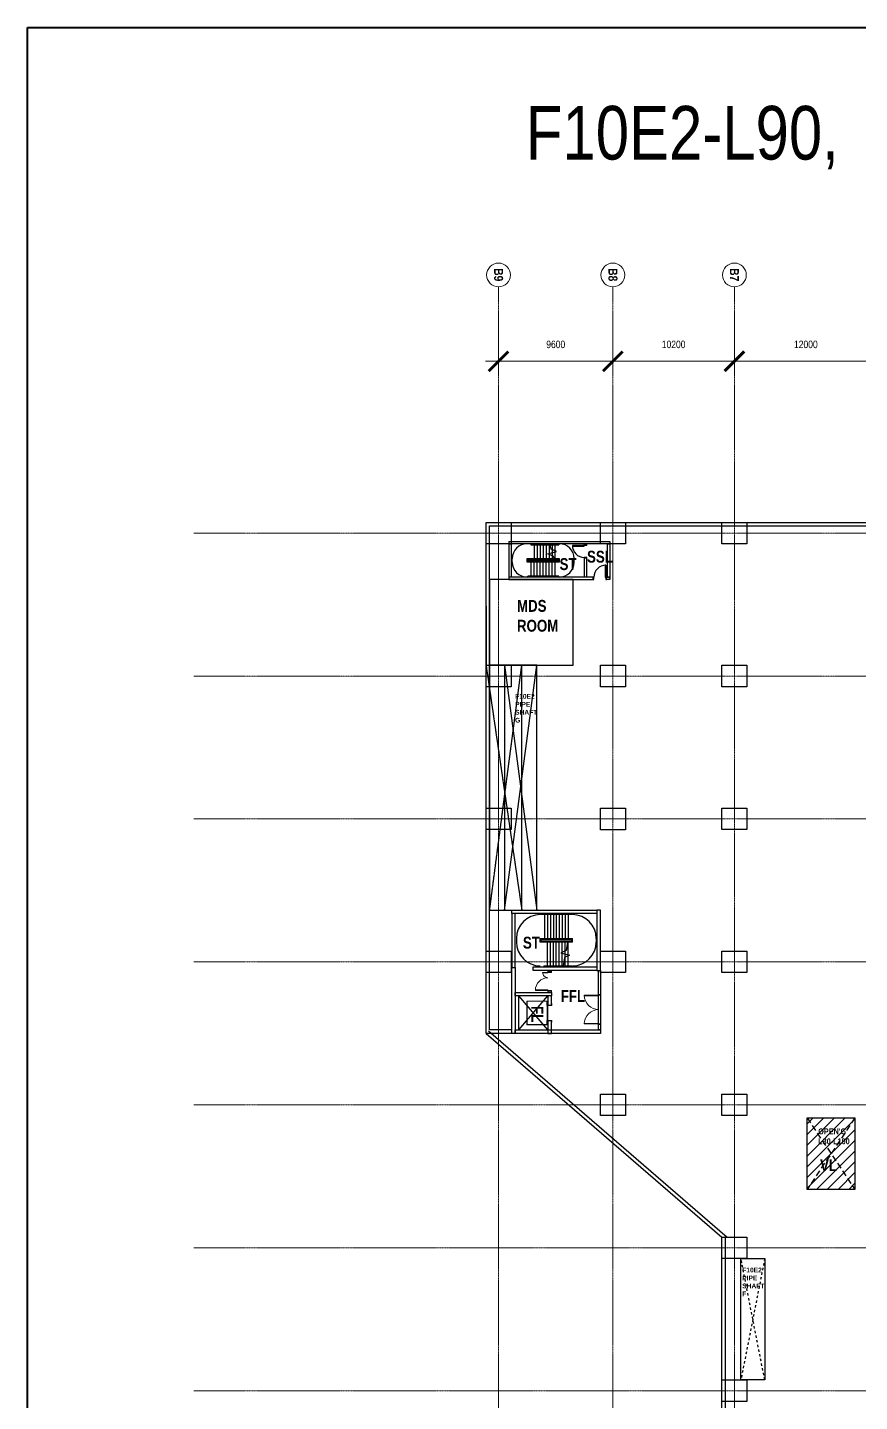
# Model space of a CAD drawing. Header units: millimetres. Extents: x -635893 to 717484, y -2208734 to -1504611.
# Drawn here: x 255084 to 324945, y -1619966 to -1504611 of the extents above; entities that cross this region are included whole.
import ezdxf

# ---------------------------------------------------------------- set-up
doc = ezdxf.new("R2010")
doc.units = ezdxf.units.MM
for name, pattern in [('DASHEDX2', [38.1, 25.4, -12.7]), ('HIDDEN', [0.375, 0.25, -0.125]), ('Hidden 2', [400, 200, -200]), ('IDA - Grid Line', [3500, 2000, -500, 500, -500])]:
    doc.linetypes.add(name, pattern=pattern)
doc.layers.add('000_CTCI_CSA', color=7, linetype='Continuous')
for name, color, linetype, lineweight in [('A-_ANOTGRID_E', 7, 'Continuous', 9), ('A-_DOOR----_E', 7, 'Continuous', 9), ('A-ANOT----_D', 7, 'Continuous', 9)]:
    doc.layers.add(name, color=color, linetype=linetype, lineweight=lineweight)
for name, color, linetype, lineweight, true_color in [('A-_DOOR----_E-1', 4, 'Continuous', 9, 0x00ffff), ('A-_RALG----_E1-1', 4, 'Continuous', 9, 0x00ffff), ('A-_RALG----_E3-1', 4, 'Continuous', 9, 0x00ffff), ('A-_RALGBAL-_E1-1', 4, 'Continuous', 9, 0x00ffff)]:
    doc.layers.add(name, color=color, linetype=linetype, lineweight=lineweight, true_color=true_color)
doc.styles.add('Arial Narrow', font='ARIALN.TTF', dxfattribs={"height": 625})
doc.styles.add('Arial Narrow_B', font='ARIALNB.TTF', dxfattribs={"height": 750})
doc.styles.add('Site Area', font='arial.ttf', dxfattribs={"width": 0.8})
doc.dimstyles.new('probe phase 2', dxfattribs={"dimscale": 1100, "dimtxt": 2000, "dimasz": 1.5, "dimexe": 1, "dimexo": 1, "dimgap": 1, "dimtad": 1, "dimdec": 0, "dimzin": 3, "dimdsep": 46, "dimtxsty": 'Arial Narrow', "dimblk": 'X-F10A-LAY-S0-00-ASITE-002$0$_ArchTick', "dimcen": 0, "dimdle": 1, "dimclrd": 256, "dimclre": 256, "dimclrt": 256, "dimadec": 0, "dimazin": 0, "dimtfac": 0.5, "dimtdec": 0, "dimtix": 1, "dimtmove": 2, "dimatfit": 3, "dimfxl": 1, "dimtolj": 1, "dimtzin": 15, "dimlwd": -1, "dimlwe": -1, "dimarcsym": 0})

# ---------------------------------------------------------------- blocks, each defined once
blk = doc.blocks.new('Railing - IDA - Bracket - Wall Mount-V115-2ND STOREY')
at = {"layer": 'A-_RALGBAL-_E1-1'}
for p, q in [((-15, 4), (-50, 4)), ((-50, -4), (-15, -4))]:
    blk.add_line(p, q, dxfattribs=at)
at = {"layer": 'A-_RALGBAL-_E1-1', "flags": 128}
for points in [[(-15, 4), (-14, 4), (-14, 4), (-13, 4), (-13, 4), (-12, 4), (-11, 4), (-11, 4), (-10, 4)], [(-10, -4), (-11, -4), (-11, -4), (-12, -4), (-12, -4), (-13, -4), (-14, -4), (-14, -4), (-15, -4), (-15, -4)]]:
    blk.add_lwpolyline(points, dxfattribs=at)
blk = doc.blocks.new('Railing - IDA - Bracket - Wall Mount-7553613-2ND STOREY')
at = {"layer": 'A-_RALGBAL-_E1-1'}
for p, q in [((-50, 25), (-60, 25)), ((-60, -25), (-60, 25)), ((-60, 25), (-60, -25)), ((-50, -25), (-50, 25)), ((-50, 25), (-50, -25)), ((-15, 4), (-50, 4)), ((-50, 4), (-50, -4)), ((-50, -4), (-50, 4)), ((-60, -25), (-50, -25)), ((-50, -4), (-15, -4))]:
    blk.add_line(p, q, dxfattribs=at)
at = {"layer": 'A-_RALGBAL-_E1-1', "flags": 128}
for points in [[(-15, 4), (-14, 4), (-14, 4), (-13, 4), (-13, 4), (-12, 4), (-11, 4), (-11, 4), (-10, 4)], [(-10, -4), (-11, -4), (-11, -4), (-12, -4), (-12, -4), (-13, -4), (-14, -4), (-14, -4), (-15, -4), (-15, -4)]]:
    blk.add_lwpolyline(points, dxfattribs=at)
blk = doc.blocks.new('X-F10A-LAY-S0-00-ASITE-002$0$_ArchTick')
at = {"color": 0, "linetype": 'ByBlock', "const_width": 0.15}
blk.add_lwpolyline([(-0.5, -0.5), (0.5, 0.5)], dxfattribs=at)
blk = doc.blocks.new('*D772')
at = {"layer": 'A-ANOT----_D', "color": 252, "transparency": 16777216}
for p, q in [((294638, -1533194), (294638, -1531539)), ((304238, -1533194), (304238, -1531539)), ((305338, -1532639), (293538, -1532639))]:
    blk.add_line(p, q, dxfattribs=at)
at = {"layer": 'Defpoints', "color": 0, "transparency": 16777216}
for p in [(294638, -1532639), (294638, -1534294, 0), (304238, -1534294, 0)]:
    blk.add_point(p, dxfattribs=at)
at = {"layer": 'A-ANOT----_D', "color": 252, "transparency": 16777216, "xscale": 1650, "yscale": 1650, "zscale": 1650, "rotation": 180}
blk.add_blockref('X-F10A-LAY-S0-00-ASITE-002$0$_ArchTick', (294638, -1532639), dxfattribs=at)
at = {"layer": 'A-ANOT----_D', "color": 252, "transparency": 16777216, "xscale": 1650, "yscale": 1650, "zscale": 1650}
blk.add_blockref('X-F10A-LAY-S0-00-ASITE-002$0$_ArchTick', (304238, -1532639), dxfattribs=at)
at = {"layer": 'A-ANOT----_D', "color": 252, "transparency": 16777216, "insert": (299438, -1531220), "char_height": 625, "width": 8231.19, "attachment_point": 5, "style": 'Arial Narrow'}
blk.add_mtext('\\A1;9600', dxfattribs=at)
blk = doc.blocks.new('*D773')
at = {"layer": 'A-ANOT----_D', "color": 252, "transparency": 16777216}
for p, q in [((304238, -1533194), (304238, -1531539)), ((314438, -1533194), (314438, -1531539)), ((315538, -1532639), (303138, -1532639))]:
    blk.add_line(p, q, dxfattribs=at)
at = {"layer": 'Defpoints', "color": 0, "transparency": 16777216}
for p in [(304238, -1532639), (304238, -1534294, 0), (314438, -1534294)]:
    blk.add_point(p, dxfattribs=at)
at = {"layer": 'A-ANOT----_D', "color": 252, "transparency": 16777216, "xscale": 1650, "yscale": 1650, "zscale": 1650, "rotation": 180}
blk.add_blockref('X-F10A-LAY-S0-00-ASITE-002$0$_ArchTick', (304238, -1532639), dxfattribs=at)
at = {"layer": 'A-ANOT----_D', "color": 252, "transparency": 16777216, "xscale": 1650, "yscale": 1650, "zscale": 1650}
blk.add_blockref('X-F10A-LAY-S0-00-ASITE-002$0$_ArchTick', (314438, -1532639), dxfattribs=at)
at = {"layer": 'A-ANOT----_D', "color": 252, "transparency": 16777216, "insert": (309338, -1531220), "char_height": 625, "width": 8231.19, "attachment_point": 5, "style": 'Arial Narrow'}
blk.add_mtext('\\A1;10200', dxfattribs=at)
blk = doc.blocks.new('Grid - 4 mm Dia-18759-PH2 LEVEL 3 PROBE')
at = {"layer": 'A-_ANOTGRID_E', "color": 252}
blk.add_circle((0, 0), 4, dxfattribs=at)
blk = doc.blocks.new('*D775')
at = {"layer": 'A-ANOT----_D', "color": 252, "transparency": 16777216}
for p, q in [((314438, -1533194), (314438, -1531539)), ((326438, -1533194), (326438, -1531539)), ((327538, -1532639), (313338, -1532639))]:
    blk.add_line(p, q, dxfattribs=at)
at = {"layer": 'Defpoints', "color": 0, "transparency": 16777216}
for p in [(314438, -1532639), (314438, -1534294, 0), (326438, -1534294)]:
    blk.add_point(p, dxfattribs=at)
at = {"layer": 'A-ANOT----_D', "color": 252, "transparency": 16777216, "xscale": 1650, "yscale": 1650, "zscale": 1650, "rotation": 180}
blk.add_blockref('X-F10A-LAY-S0-00-ASITE-002$0$_ArchTick', (314438, -1532639), dxfattribs=at)
at = {"layer": 'A-ANOT----_D', "color": 252, "transparency": 16777216, "xscale": 1650, "yscale": 1650, "zscale": 1650}
blk.add_blockref('X-F10A-LAY-S0-00-ASITE-002$0$_ArchTick', (326438, -1532639), dxfattribs=at)
at = {"layer": 'A-ANOT----_D', "color": 252, "transparency": 16777216, "insert": (320438, -1531220), "char_height": 625, "width": 8231.19, "attachment_point": 5, "style": 'Arial Narrow'}
blk.add_mtext('\\A1;12000', dxfattribs=at)
blk = doc.blocks.new('IDA - F - DoubleUnbalanced - Swing - 1650L X 2200H - DOOR TYPE - FIRE RATING-8452598-PROBE 10B - LEVEL 6 LAYOUT PLAN')
at = {"layer": 'A-_DOOR----_E', "color": 252}
for p, q in [((-520, 150), (-450, 150)), ((-520, -150), (-520, 150)), ((-450, 150), (-450, -150)), ((1060, 150), (1130, 150)), ((1060, -150), (1060, 150)), ((1130, 150), (1130, -150)), ((-450, -150), (-520, -150)), ((-450, -150), (-450, -600)), ((-418, -150), (-450, -150)), ((-450, -600), (-418, -600)), ((-418, -600), (-418, -150)), ((1028, -150), (1060, -150)), ((1028, -1210), (1028, -150)), ((1060, -150), (1060, -1210)), ((1130, -150), (1060, -150)), ((1060, -1210), (1028, -1210))]:
    blk.add_line(p, q, dxfattribs=at)
for centre, radius, start, end in [((-450, -150), 450, 270, 0), ((-450, -150), 450, 270, 360), ((1060, -150), 1060, 180, 270), ((1060, -150), 1060, 180, 270)]:
    blk.add_arc(centre, radius, start, end, dxfattribs=at)
blk = doc.blocks.new('IDA - F - Double - Swing - 2400L X 2400H - DOOR TYPE - FIRE RATING-8449809-PROBE 10B - LEVEL 6 LAYOUT PLAN')
at = {"layer": 'A-_DOOR----_E', "color": 252}
for p, q in [((-1200, 1262.5), (-1155, 1262.5)), ((-1200, 62.5), (-1200, 1262.5)), ((-1155, 1262.5), (-1155, 62.5)), ((1200, 1262.5), (1155, 1262.5)), ((1155, 1262.5), (1155, 62.5)), ((1200, 62.5), (1200, 1262.5)), ((-1200, 62.5), (-1260, 62.5)), ((-1260, 62.5), (-1260, -62.5)), ((-1155, 62.5), (-1200, 62.5)), ((-1200, -62.5), (-1200, 62.5)), ((1155, 62.5), (1200, 62.5)), ((1260, 62.5), (1200, 62.5)), ((1200, 62.5), (1200, -62.5)), ((1260, -62.5), (1260, 62.5)), ((-1260, -62.5), (-1200, -62.5)), ((1200, -62.5), (1260, -62.5))]:
    blk.add_line(p, q, dxfattribs=at)
for centre, start, end in [((-1200, 62.5), 360, 90), ((-1200, 62.5), 360, 90), ((1200, 62.5), 90, 180), ((1200, 62.5), 90, 180)]:
    blk.add_arc(centre, 1200, start, end, dxfattribs=at)
blk = doc.blocks.new('IDA - Elevator Door - 1300L X 2200H - 2hr-13934193-FAB - LEVEL 4 LAYOUT PLAN')
at = {"layer": 'A-_DOOR----_E', "color": 252}
for p, q in [((-1000, 1930), (-1000, 230)), ((1000, 1930), (-1000, 1930)), ((-975, 1905), (975, 1905)), ((-975, 255), (-975, 1905)), ((975, 1905), (975, 255)), ((1000, 230), (1000, 1930)), ((-1000, 230), (-630, 230)), ((-630, 255), (-975, 255)), ((730, 165), (-730, 165)), ((-730, 165), (-730, 155)), ((-630, 155), (-730, 155)), ((-730, 155), (-730, 150)), ((-650, 230), (0, 230)), ((0, 205), (-650, 205)), ((-650, 190), (-2, 190)), ((-2, 165), (-650, 165)), ((-630, 230), (-630, 255)), ((-630, -165), (-630, 155)), ((-630, 150), (630, 150)), ((650, 230), (0, 230)), ((0, 205), (650, 205)), ((2, 190), (650, 190)), ((650, 165), (2, 165)), ((630, 255), (975, 255)), ((630, 230), (630, 255)), ((975, 230), (630, 230)), ((630, 230), (1000, 230)), ((730, 155), (630, 155)), ((630, 155), (630, -165)), ((730, 155), (730, 165)), ((730, 150), (730, 155)), ((-780, -150), (-780, -165)), ((-780, -165), (-780, -150)), ((-775, -170), (-635, -170)), ((635, -170), (775, -170)), ((780, -165), (780, -150)), ((780, -150), (780, -165))]:
    blk.add_line(p, q, dxfattribs=at)
for centre, start, end in [((-775, -165), 180, 270), ((-775, -165), 180, 255), ((-635, -165), 270, 360), ((635, -165), 180, 270), ((775, -165), 270, 360), ((775, -165), 285, 0)]:
    blk.add_arc(centre, 5, start, end, dxfattribs=at)
blk = doc.blocks.new('PIPE SHAFT')
at = {"color": 252, "linetype": 'Hidden 2'}
for p, q in [((119800, -1656213, 0), (121600, -1666363, 0)), ((119800, -1666363, 0), (121600, -1656213, 0)), ((129400, -1680213, 0), (131200, -1686963, 0)), ((129400, -1686963, 0), (131200, -1680213, 0)), ((76700, -1726401, 0), (74699, -1716211, 0)), ((76700, -1716211, 0), (74699, -1726401, 0)), ((97099, -1747014, 0), (91099, -1745012, 0)), ((97099, -1745012, 0), (91099, -1747012, 0)), ((140299, -1747012, 0), (132799, -1745012, 0)), ((140299, -1745012, 0), (132799, -1747012, 0)), ((97100, -1750812, 0), (87200, -1748314, 0)), ((97100, -1748314, 0), (87200, -1750812, 0)), ((140300, -1750812, 0), (134900, -1748313, 0)), ((140300, -1748313, 0), (134900, -1750812, 0))]:
    blk.add_line(p, q, dxfattribs=at)
at = {"color": 252}
for p, q in [((54850, -1686964, 0), (57550, -1666413, 0)), ((54850, -1666413, 0), (57550, -1686963, 0)), ((132799, -1690414, 0), (135799, -1706610, 0)), ((132800, -1706610, 0), (135799, -1690414, 0))]:
    blk.add_line(p, q, dxfattribs=at)
at = {"color": 252, "elevation": 0}
for points in [[(121600, -1666363), (119800, -1666363), (119800, -1656213), (121600, -1656213)], [(57550, -1666413), (54850, -1666413), (54850, -1686964), (57550, -1686964)], [(131200, -1686963), (129400, -1686963), (129400, -1680213), (131200, -1680213)], [(135799, -1690414), (132799, -1690414), (132799, -1706610), (135799, -1706610)], [(74699, -1716211), (76700, -1716211), (76700, -1726401), (74699, -1726401)], [(91099, -1745012), (97099, -1745012), (97099, -1747012), (91099, -1747012)], [(132799, -1745012), (140299, -1745012), (140299, -1747012), (132799, -1747012)], [(87200, -1748313), (97100, -1748313), (97100, -1750812), (87200, -1750812)], [(134900, -1748313), (140300, -1748313), (140300, -1750812), (134900, -1750812)]]:
    blk.add_lwpolyline(points, close=True, dxfattribs=at)
at = {"color": 252, "char_height": 400, "attachment_point": 1, "style": 'Site Area'}
for s, width, gutter_width, insert in [('{\\fArial|b1|i0|c0|p34;F10E2\\PPIPE SHAFT A}', 1343.72, 9702, (120169, -1656536, 0)), ('{\\fArial|b1|i0|c0|p34;F10E2\\PPIPE\\PSHAFT \\PG}', 3359.3, 24255, (55738, -1668823, 0)), ('{\\fArial|b1|i0|c0|p34;F10E2\\PPIPE SHAFT\\PB}', 1343.72, 9702, (129769, -1680536, 0)), ('{\\fArial|b1|i0|c0|p34;F10E2\\PPIPE\\PSHAFT \\PC}', 3359.3, 24255, (133788, -1691512, 0)), ('{\\fArial|b1|i0|c0|p34;F10E2\\PPIPE\\PSHAFT \\PF}', 3359.3, 24255, (74811, -1716984, 0)), ('{\\fArial|b1|i0|c0|p34;F10E2\\PPIPE\\PSHAFT \\PE}', 3359.3, 24255, (91516, -1745139, 0)), ('{\\fArial|b1|i0|c0|p34;F10E2\\PPIPE\\PSHAFT \\PD}', 3359.3, 24255, (135587, -1745099, 0)), ('{\\fArial|b1|i0|c0|p34;PIPE Bridge B}', 3359.3, 24255, (90813, -1749383, 0)), ('{\\fArial|b1|i0|c0|p34;PIPE Bridge A}', 3359.3, 24255, (136226, -1749158, 0))]:
    blk.add_mtext_dynamic_manual_height_columns(s, width=width, gutter_width=gutter_width, heights=[0], dxfattribs=dict(at, insert=insert))

msp = doc.modelspace()

# ---------------------------------------------------------------- hatches: boundary and pattern name
h = msp.add_hatch()
h.set_pattern_fill('ANSI31', color=252, scale=200)
h.set_pattern_definition([(45, (240453.4, 112106.5), (-449.0128, 449.0128), [])])
h.paths.add_polyline_path([(320552.691, -1596157.392), (324552.691, -1596157.392), (324552.691, -1602157.392), (320552.691, -1602157.392)])

# ---------------------------------------------------------------- linework, layer by layer
at = {"color": 252}
for p, q in [((299688.233, -1547994.911, 0), (297338.233, -1547994.911, 0)), ((297338.233, -1547994.911, 0), (297338.233, -1548034.911, 0)), ((297338.233, -1548034.911, 0), (299688.233, -1548034.911, 0)), ((297638.233, -1547954.911, 0), (297638.233, -1547994.911, 0)), ((297638.233, -1548034.911, 0), (297638.233, -1549204.911, 0)), ((297745.567, -1548012.82, 0), (297745.567, -1548017.001, 0)), ((297888.233, -1547954.911, 0), (297888.233, -1547994.911, 0)), ((297888.233, -1548034.911, 0), (297888.233, -1549204.911, 0)), ((298138.233, -1547954.911, 0), (298138.233, -1547994.911, 0)), ((298138.233, -1548034.911, 0), (298138.233, -1549204.911, 0)), ((298388.233, -1547954.911, 0), (298388.233, -1547994.911, 0)), ((298388.233, -1548034.911, 0), (298388.233, -1549204.911, 0)), ((298638.233, -1547954.911, 0), (298638.233, -1547994.911, 0)), ((298638.233, -1548034.911, 0), (298638.233, -1549204.911, 0)), ((298888.233, -1547954.911, 0), (298888.233, -1547994.911, 0)), ((298888.233, -1548034.911, 0), (298888.233, -1549204.911, 0)), ((298947.989, -1547994.911, 0), (298937.271, -1547954.911, 0)), ((298958.707, -1548034.911, 0), (298947.989, -1547994.911, 0)), ((299060.588, -1548415.133, 0), (298958.707, -1548034.911, 0)), ((299138.233, -1547954.911, 0), (299138.233, -1547994.911, 0)), ((299138.233, -1548034.911, 0), (299138.233, -1549204.911, 0)), ((299388.233, -1547954.911, 0), (299388.233, -1547994.911, 0)), ((299388.233, -1549304.911, 0), (299388.233, -1548034.911, 0)), ((299688.233, -1547994.911, 0), (299688.233, -1548034.911, 0)), ((301838.234, -1548157.014, 0), (301838.234, -1547957.014, 0)), ((302038.234, -1548107.014, 0), (302038.234, -1547957.014, 0)), ((295788.233, -1549504.911, 0), (295788.233, -1549204.911, 0)), ((297038.233, -1549204.911, 0), (299738.233, -1549204.911, 0)), ((297038.233, -1549504.911, 0), (297038.233, -1549204.911, 0)), ((298776.011, -1548801.968, 0), (299500.455, -1548607.853, 0)), ((299215.879, -1548994.688, 0), (298776.011, -1548801.968, 0)), ((299500.455, -1548607.853, 0), (299060.588, -1548415.133, 0)), ((299339.195, -1549204.911, 0), (299215.879, -1548994.688, 0)), ((299339.195, -1549304.911, 0), (299339.195, -1549204.911, 0)), ((299738.233, -1549204.911, 0), (299738.233, -1549504.911, 0)), ((300838.234, -1548107.014, 0), (300838.234, -1548157.014, 0)), ((302038.234, -1548107.014, 0), (300838.234, -1548107.014, 0)), ((300838.234, -1548157.014, 0), (301838.234, -1548157.014, 0)), ((300988.233, -1549504.911, 0), (300988.233, -1549204.911, 0)), ((300988.234, -1548157.014, 0), (300988.234, -1548107.014, 0)), ((301013.234, -1548157.014, 0), (301013.234, -1548107.014, 0)), ((301013.234, -1548132.014, 0), (301113.234, -1548132.014, 0)), ((301113.234, -1548157.014, 0), (301113.234, -1548107.014, 0)), ((301138.234, -1548157.014, 0), (301138.234, -1548107.014, 0)), ((302038.234, -1549107.014, 0), (301838.234, -1549107.014, 0)), ((301838.234, -1549107.014, 0), (301838.234, -1550752.807, 0)), ((299738.233, -1549504.911, 0), (297038.233, -1549504.911, 0)), ((297063.233, -1549229.911, 0), (299713.233, -1549229.911, 0)), ((297063.233, -1549479.911, 0), (297063.233, -1549229.911, 0)), ((299713.233, -1549479.911, 0), (297063.233, -1549479.911, 0)), ((297068.233, -1549234.911, 0), (297068.233, -1549474.911, 0)), ((299708.233, -1549234.911, 0), (297068.233, -1549234.911, 0)), ((299708.233, -1549474.911, 0), (297068.233, -1549474.911, 0)), ((297108.233, -1549274.911, 0), (299668.233, -1549274.911, 0)), ((297108.233, -1549434.911, 0), (297108.233, -1549274.911, 0)), ((299668.233, -1549434.911, 0), (297108.233, -1549434.911, 0)), ((297113.233, -1549279.911, 0), (299663.233, -1549279.911, 0)), ((297113.233, -1549429.911, 0), (297113.233, -1549279.911, 0)), ((297113.233, -1549304.911, 0), (299663.233, -1549304.911, 0)), ((299663.233, -1549404.911, 0), (297113.233, -1549404.911, 0)), ((299663.233, -1549429.911, 0), (297113.233, -1549429.911, 0)), ((297388.233, -1550674.911, 0), (297388.233, -1549404.911, 0)), ((297638.233, -1550674.911, 0), (297638.233, -1549504.911, 0)), ((297745.567, -1549252.82, 0), (297745.567, -1549257.001, 0)), ((297888.233, -1550674.911, 0), (297888.233, -1549504.911, 0)), ((298138.233, -1550674.911, 0), (298138.233, -1549504.911, 0)), ((298388.233, -1550674.911, 0), (298388.233, -1549504.911, 0)), ((298638.233, -1550674.911, 0), (298638.233, -1549504.911, 0)), ((298888.233, -1550674.911, 0), (298888.233, -1549504.911, 0)), ((299138.233, -1550674.911, 0), (299138.233, -1549504.911, 0)), ((299388.233, -1550674.911, 0), (299388.233, -1549504.911, 0)), ((299663.233, -1549279.911, 0), (299663.233, -1549429.911, 0)), ((299668.233, -1549274.911, 0), (299668.233, -1549434.911, 0)), ((299708.233, -1549234.911, 0), (299708.233, -1549474.911, 0)), ((299713.233, -1549229.911, 0), (299713.233, -1549479.911, 0)), ((303588.233, -1549752.807, 0), (303588.233, -1550752.807, 0)), ((303638.233, -1549752.807, 0), (303588.233, -1549752.807, 0)), ((303588.233, -1549902.807, 0), (303638.233, -1549902.807, 0)), ((303588.233, -1549927.807, 0), (303638.233, -1549927.807, 0)), ((303588.233, -1550027.807, 0), (303638.233, -1550027.807, 0)), ((303588.233, -1550052.807, 0), (303638.233, -1550052.807, 0)), ((303613.233, -1549927.807, 0), (303613.233, -1550027.807, 0)), ((303638.233, -1549752.807, 0), (303638.233, -1550952.807, 0)), ((302638.233, -1550752.807, 0), (295488.233, -1550752.807, 0)), ((297089.088, -1550714.911, 0), (297089.088, -1550674.911, 0)), ((299689.088, -1550674.911, 0), (297089.088, -1550674.911, 0)), ((299689.088, -1550714.911, 0), (297089.088, -1550714.911, 0)), ((297388.233, -1550754.911, 0), (297388.233, -1550714.911, 0)), ((297638.233, -1550754.911, 0), (297638.233, -1550714.911, 0)), ((297888.233, -1550754.911, 0), (297888.233, -1550714.911, 0)), ((298138.233, -1550754.911, 0), (298138.233, -1550714.911, 0)), ((298388.233, -1550754.911, 0), (298388.233, -1550714.911, 0)), ((298638.233, -1550754.911, 0), (298638.233, -1550714.911, 0)), ((298888.233, -1550754.911, 0), (298888.233, -1550714.911, 0)), ((299138.233, -1550754.911, 0), (299138.233, -1550714.911, 0)), ((299388.233, -1550754.911, 0), (299388.233, -1550714.911, 0)), ((299689.088, -1550714.911, 0), (299689.088, -1550674.911, 0)), ((302638.233, -1550952.807, 0), (302638.233, -1550752.807, 0)), ((303588.233, -1550752.807, 0), (303688.233, -1550752.807, 0)), ((303638.233, -1550952.807, 0), (303688.233, -1550952.807, 0)), ((293588.233, -1553207.014, 0), (293588.233, -1558207.014, 0)), ((298488.439, -1579008.155, 0), (298488.439, -1579048.155, 0)), ((298488.439, -1579088.155, 0), (298488.439, -1581088.155, 0)), ((298738.439, -1579008.155, 0), (298738.439, -1579048.155, 0)), ((298738.439, -1579088.155, 0), (298738.439, -1581088.155, 0)), ((298988.439, -1579008.155, 0), (298988.439, -1579048.155, 0)), ((298988.439, -1579088.155, 0), (298988.439, -1581088.155, 0)), ((299238.439, -1579008.155, 0), (299238.439, -1579048.155, 0)), ((299238.439, -1579088.155, 0), (299238.439, -1581088.155, 0)), ((299488.439, -1579008.155, 0), (299488.439, -1579048.155, 0)), ((299488.439, -1579088.155, 0), (299488.439, -1581088.155, 0)), ((299738.439, -1579008.155, 0), (299738.439, -1579048.155, 0)), ((299738.439, -1579088.155, 0), (299738.439, -1581088.155, 0)), ((299988.439, -1579008.155, 0), (299988.439, -1579048.155, 0)), ((299988.439, -1579088.155, 0), (299988.439, -1581088.155, 0)), ((300238.439, -1579008.155, 0), (300238.439, -1579048.155, 0)), ((300238.439, -1579088.155, 0), (300238.439, -1581088.155, 0)), ((300488.439, -1579008.155, 0), (300488.439, -1579048.155, 0)), ((300488.439, -1579088.155, 0), (300488.439, -1581088.155, 0)), ((296138.439, -1581088.155, 0), (296138.439, -1581388.155, 0)), ((298138.439, -1581088.155, 0), (298138.439, -1581388.155, 0)), ((298138.439, -1581388.155, 0), (298138.439, -1581088.155, 0)), ((298738.439, -1583388.155, 0), (298738.439, -1581388.155, 0)), ((298988.439, -1583388.155, 0), (298988.439, -1581388.155, 0)), ((299238.439, -1583388.155, 0), (299238.439, -1581388.155, 0)), ((299488.439, -1583388.155, 0), (299488.439, -1581388.155, 0)), ((299738.439, -1583388.155, 0), (299738.439, -1581388.155, 0)), ((299988.439, -1583388.155, 0), (299988.439, -1581388.155, 0)), ((300238.439, -1583388.155, 0), (300238.439, -1581388.155, 0)), ((300439.401, -1581388.155, 0), (300316.085, -1582098.377, 0)), ((300488.439, -1583388.155, 0), (300488.439, -1581388.155, 0)), ((300838.439, -1581388.155, 0), (300838.439, -1581088.155, 0)), ((302838.439, -1581088.155, 0), (302838.439, -1581388.155, 0)), ((300316.085, -1582098.377, 0), (299876.217, -1582291.098, 0)), ((299876.217, -1582291.098, 0), (300600.661, -1582485.212, 0)), ((300600.661, -1582485.212, 0), (300160.793, -1582677.932, 0)), ((298738.439, -1583468.155, 0), (298738.439, -1583428.155, 0)), ((298788.441, -1583768.153, 0), (298788.438, -1583868.154, 0)), ((299088.441, -1583768.153, 0), (298788.441, -1583768.153, 0)), ((298988.439, -1583468.155, 0), (298988.439, -1583428.155, 0)), ((299088.438, -1583868.154, 0), (299088.441, -1583768.153, 0)), ((299238.439, -1583468.155, 0), (299238.439, -1583428.155, 0)), ((299488.439, -1583468.155, 0), (299488.439, -1583428.155, 0)), ((299738.439, -1583468.155, 0), (299738.439, -1583428.155, 0)), ((299988.439, -1583468.155, 0), (299988.439, -1583428.155, 0)), ((300048.195, -1583428.155, 0), (300037.477, -1583468.155, 0)), ((300160.793, -1582677.932, 0), (300058.913, -1583388.155, 0)), ((300238.439, -1583468.155, 0), (300238.439, -1583428.155, 0)), ((300488.439, -1583468.155, 0), (300488.439, -1583428.155, 0)), ((298788.438, -1583868.154, 0), (299088.438, -1583868.154, 0)), ((296338.423, -1588768.248, 0), (298788.237, -1585918.159, 0)), ((298788.236, -1588768.245, 0), (296338.423, -1585918.162, 0))]:
    msp.add_line(p, q, dxfattribs=at)
at = {"color": 252, "linetype": 'DASHEDX2', "ltscale": 20}
for p, q in [((324552.691, -1596157.392, 0), (320552.691, -1602157.392, 0)), ((320552.691, -1596157.392, 0), (324552.691, -1602157.392, 0))]:
    msp.add_line(p, q, dxfattribs=at)
at = {"color": 252, "lineweight": 40}
msp.add_lwpolyline([(255083.914, -1504611.474), (462610.976, -1504611.474), (462610.976, -1682950.17), (255083.914, -1682950.17)], close=True, dxfattribs=at)
at = {"color": 252, "elevation": 0}
for points in [[(293588.233, -1546157.014), (295688.233, -1546157.014), (295688.233, -1547957.014), (293588.233, -1547957.014)], [(303188.233, -1546157.465), (305288.233, -1546157.465), (305288.233, -1547957.465), (303188.233, -1547957.465)], [(313388.233, -1546157.014), (315488.233, -1546157.014), (315488.233, -1547957.014), (313388.233, -1547957.014)], [(293588.233, -1558157.014), (295688.233, -1558157.014), (295688.233, -1559957.014), (293588.233, -1559957.014)], [(303188.233, -1558157.465), (305288.233, -1558157.465), (305288.233, -1559957.465), (303188.233, -1559957.465)], [(313388.233, -1558157.014), (315488.233, -1558157.014), (315488.233, -1559957.014), (313388.233, -1559957.014)], [(293588.233, -1570157.014), (295688.233, -1570157.014), (295688.233, -1571957.014), (293588.233, -1571957.014)], [(303188.233, -1570157.465), (305288.233, -1570157.465), (305288.233, -1571957.465), (303188.233, -1571957.465)], [(313388.233, -1570157.014), (315488.233, -1570157.014), (315488.233, -1571957.014), (313388.233, -1571957.014)], [(295738.439, -1583518.159), (296038.439, -1583518.159), (296038.439, -1579008.155), (295738.439, -1579008.155)], [(302888.233, -1583768.15), (303188.233, -1583768.15), (303188.233, -1578708.155), (302888.233, -1578708.155)], [(293588.233, -1582157.014), (295688.233, -1582157.014), (295688.233, -1583957.014), (293588.233, -1583957.014)], [(303188.233, -1582157.465), (305288.233, -1582157.465), (305288.233, -1583957.465), (303188.233, -1583957.465)], [(313388.233, -1582157.014), (315488.233, -1582157.014), (315488.233, -1583957.014), (313388.233, -1583957.014)], [(302888.437, -1583768.151), (297538.439, -1583768.155), (297538.439, -1583468.155), (302888.437, -1583468.151)], [(296038.423, -1585918.157), (296038.424, -1585618.157), (299088.425, -1585618.154), (299088.425, -1585918.154)], [(296038.423, -1585918.157), (296038.423, -1588768.243), (296338.423, -1588768.243), (296338.423, -1585918.157)], [(298788.425, -1585918.154), (298788.424, -1586693.198), (299088.424, -1586693.198), (299088.425, -1585918.154)], [(298788.425, -1585618.154), (299088.425, -1585618.154), (299088.428, -1585518.154), (298788.428, -1585518.154)], [(298788.236, -1587993.203), (298788.236, -1589068.245), (299088.236, -1589068.245), (299088.236, -1587993.203)], [(296038.423, -1589068.253), (296038.423, -1588768.253), (298788.049, -1588768.249), (298788.049, -1589068.249)], [(296038.428, -1589068.253), (296038.428, -1588768.253), (303188.229, -1588768.249), (303188.229, -1589068.249)], [(303188.233, -1594157.465), (305288.233, -1594157.465), (305288.233, -1595957.465), (303188.233, -1595957.465)], [(313388.233, -1594157.014), (315488.233, -1594157.014), (315488.233, -1595957.014), (313388.233, -1595957.014)], [(320552.691, -1596157.392), (324552.691, -1596157.392), (324552.691, -1602157.392), (320552.691, -1602157.392)], [(313388.233, -1606157.014), (315488.233, -1606157.014), (315488.233, -1607957.014), (313388.233, -1607957.014)], [(313388.233, -1618157.014), (315488.233, -1618157.014), (315488.233, -1619957.014), (313388.233, -1619957.014)]]:
    msp.add_lwpolyline(points, close=True, dxfattribs=at)
for points in [[(295488.233, -1547757.014), (295488.233, -1550952.807), (302638.233, -1550952.807)], [(295488.233, -1547757.014), (303988.233, -1547757.014)], [(303988.233, -1547957.014), (295488.233, -1547957.014)], [(295488.233, -1547957.014), (295688.233, -1547957.014), (295688.233, -1550752.807)], [(302038.234, -1547957.014), (301838.234, -1547957.014)], [(301838.234, -1548057.014), (302038.234, -1548057.014)], [(303988.233, -1547757.014), (303988.233, -1550952.807), (303688.233, -1550952.807), (303688.233, -1550752.807), (303988.233, -1550752.807)], [(303988.233, -1550752.807), (303788.233, -1550752.807), (303788.233, -1547957.014), (303988.233, -1547957.014)], [(302038.234, -1549157.014), (301838.234, -1549157.014)], [(302038.234, -1550752.807), (302038.234, -1549107.014)], [(302588.233, -1550952.807), (302588.233, -1550752.807)], [(302888.233, -1579008.155), (295738.439, -1579008.155), (295738.439, -1578708.155), (302888.233, -1578708.155)], [(303188.233, -1583768.15), (303188.231, -1588768.249), (303038.23, -1588768.249), (303038.232, -1583768.15)]]:
    msp.add_lwpolyline(points, dxfattribs=at)
at = {"color": 252}
for centre, radius, start, end in [((297038.233, -1549204.911, 0), 1250, 90, 180), ((299738.233, -1549204.911, 0), 1250, 0, 90), ((301838.234, -1548107.014, 0), 1000, 180, 270), ((297038.233, -1549504.911, 0), 1250, 180, 270), ((299738.233, -1549504.911, 0), 1250, 270, 0), ((303638.233, -1550752.807, 0), 1000, 90, 180), ((298138.439, -1581088.155, 0), 2000, 90, 180), ((300838.439, -1581088.155, 0), 2000, 0, 90), ((298138.439, -1581388.155, 0), 2000, 180, 270), ((300838.439, -1581388.155, 0), 2000, 270, 0)]:
    msp.add_arc(centre, radius, start, end, dxfattribs=at)
for points in [[(297388.233, -1548014.911, 0), (297388.234, -1548013.166, 0), (297388.308, -1548011.422, 0), (297388.45, -1548009.736, 0)], [(299388.233, -1548014.911, 0), (299388.234, -1548013.166, 0), (299388.308, -1548011.422, 0), (299388.45, -1548009.736, 0)], [(297088.233, -1549254.911, 0), (297087.797, -1549254.477, 0), (297086.924, -1549253.61, 0), (297085.621, -1549252.298, 0), (297084.329, -1549250.998, 0), (297083.478, -1549250.153, 0), (297083.057, -1549249.734, 0)], [(297088.233, -1549454.911, 0), (297087.8, -1549455.347, 0), (297086.933, -1549456.22, 0), (297085.621, -1549457.523, 0), (297084.321, -1549458.815, 0), (297083.476, -1549459.665, 0), (297083.057, -1549460.087, 0)], [(297388.233, -1549254.911, 0), (297388.234, -1549253.166, 0), (297388.308, -1549251.422, 0), (297388.45, -1549249.736, 0)], [(299638.018, -1549449.734, 0), (299638.161, -1549451.42, 0), (299638.234, -1549453.166, 0), (299638.233, -1549454.911, 0)], [(299688.233, -1549254.911, 0), (299687.8, -1549255.347, 0), (299686.933, -1549256.22, 0), (299685.621, -1549257.523, 0), (299684.321, -1549258.815, 0), (299683.476, -1549259.665, 0), (299683.057, -1549260.087, 0)], [(299683.057, -1549449.734, 0), (299683.478, -1549450.153, 0), (299684.329, -1549450.998, 0), (299685.621, -1549452.298, 0), (299686.924, -1549453.61, 0), (299687.797, -1549454.477, 0), (299688.233, -1549454.911, 0)], [(297388.873, -1550689.734, 0), (297389.016, -1550691.42, 0), (297389.089, -1550693.166, 0), (297389.088, -1550694.911, 0)], [(299639.088, -1550694.911, 0), (299639.088, -1550693.167, 0), (299639.014, -1550691.423, 0), (299638.872, -1550689.737, 0)]]:
    msp.add_open_spline(points, degree=3, dxfattribs=at)
at = {"layer": '000_CTCI_CSA', "color": 252, "linetype": 'HIDDEN', "ltscale": 10}
for p, q in [((293588.233, -1558157.856, 0), (296588.591, -1578708.155, 0)), ((293888.335, -1578708.605, 0), (296588.215, -1558157.856, 0))]:
    msp.add_line(p, q, dxfattribs=at)
at = {"layer": '000_CTCI_CSA', "color": 252, "elevation": 0}
for points in [[(295738.439, -1589068.253), (293588.368, -1589067.802), (293588.233, -1546157.405), (363487.786, -1546157.798), (363487.786, -1561947.72), (370688.235, -1561947.722), (370688.232, -1570157.798), (373088.233, -1570157.798), (373088.233, -1606157.798), (382688.235, -1606157.798), (382688.233, -1625257.592), (387448.233, -1625257.591), (387448.231, -1640057.013), (313387.786, -1640057.014), (313388.233, -1606157.014)], [(295738.439, -1588767.797), (293888.367, -1588767.802), (293888.234, -1546457.407), (363187.786, -1546457.796), (363187.786, -1562247.72), (370388.234, -1562247.722), (370388.232, -1570457.798), (372788.233, -1570457.798), (372788.233, -1606457.798), (382388.235, -1606457.798), (382388.233, -1625557.592), (387148.233, -1625557.591), (387148.232, -1639757.013), (313687.786, -1639757.014), (313687.788, -1606157.014)]]:
    msp.add_lwpolyline(points, dxfattribs=at)
at = {"layer": '000_CTCI_CSA', "color": 252, "ltscale": 0.1, "elevation": 0}
for points in [[(300888.271, -1558157.014), (300888.271, -1550952.807), (293888.271, -1550952.807), (293888.271, -1558157.014)], [(295738.439, -1583518.159), (296038.439, -1583518.159), (296038.439, -1589068.253), (295738.439, -1589068.253)]]:
    msp.add_lwpolyline(points, close=True, dxfattribs=at)
at = {"layer": '000_CTCI_CSA', "color": 252, "elevation": 0}
msp.add_lwpolyline([(296588.215, -1558157.856), (293888.303, -1558157.856), (293888.303, -1578708.605), (296588.216, -1578708.606)], close=True, dxfattribs=at)
at = {"layer": '000_CTCI_CSA', "color": 252, "ltscale": 0.1, "elevation": 0}
for points in [[(293588.37, -1589067.802), (313387.788, -1606157.799)], [(293784.393, -1588840.701), (313846.006, -1606157.014)]]:
    msp.add_lwpolyline(points, dxfattribs=at)
at = {"layer": 'A-_ANOTGRID_E', "color": 252, "linetype": 'IDA - Grid Line', "ltscale": 0.005}
for p, q in [((294638.233, -1526391.214, 0), (294638.233, -1656232.42, 0)), ((304238.233, -1526391.214, 0), (304238.233, -1656232.42, 0)), ((314438.233, -1526391.214, 0), (314438.233, -1656232.42, 0)), ((403522.966, -1547057.014, 0), (269057.981, -1547057.014, 0)), ((403522.966, -1559057.014, 0), (269057.981, -1559057.014, 0)), ((403522.966, -1571057.014, 0), (269057.981, -1571057.014, 0)), ((403522.966, -1583057.014, 0), (269057.981, -1583057.014, 0)), ((403522.966, -1595057.014, 0), (269057.981, -1595057.014, 0)), ((403522.966, -1607057.014, 0), (269057.981, -1607057.014, 0)), ((403522.966, -1619057.014, 0), (269057.981, -1619057.014, 0))]:
    msp.add_line(p, q, dxfattribs=at)
at = {"layer": 'A-_RALG----_E1-1', "color": 252}
for p, q in [((298189.294, -1579048.155, 0), (298189.294, -1579088.155, 0)), ((298489.294, -1579048.155, 0), (298189.294, -1579048.155, 0)), ((298489.294, -1579088.155, 0), (298189.294, -1579088.155, 0)), ((300739.294, -1579048.155, 0), (298489.294, -1579048.155, 0)), ((300739.294, -1579088.155, 0), (298489.294, -1579088.155, 0)), ((300789.294, -1579048.155, 0), (300739.294, -1579048.155, 0)), ((300789.294, -1579088.155, 0), (300739.294, -1579088.155, 0)), ((300789.294, -1579048.155, 0), (300789.294, -1579088.155, 0)), ((298168.439, -1581118.155, 0), (298488.439, -1581118.155, 0)), ((298168.439, -1581358.155, 0), (298168.439, -1581118.155, 0)), ((298168.439, -1581118.155, 0), (298168.439, -1581358.155, 0)), ((298488.439, -1581118.155, 0), (298168.439, -1581118.155, 0)), ((298168.439, -1581118.155, 0), (298488.439, -1581118.155, 0)), ((298168.439, -1581358.155, 0), (298168.439, -1581118.155, 0)), ((298168.439, -1581118.155, 0), (298168.439, -1581358.155, 0)), ((298488.439, -1581118.155, 0), (298168.439, -1581118.155, 0)), ((298488.874, -1581358.155, 0), (298168.439, -1581358.155, 0)), ((298168.439, -1581358.155, 0), (298488.439, -1581358.155, 0)), ((298488.874, -1581358.155, 0), (298168.439, -1581358.155, 0)), ((298168.439, -1581358.155, 0), (298488.439, -1581358.155, 0)), ((298488.439, -1581158.155, 0), (298208.439, -1581158.155, 0)), ((298208.439, -1581158.155, 0), (298208.439, -1581318.155, 0)), ((298208.439, -1581158.155, 0), (298208.439, -1581318.155, 0)), ((298488.439, -1581158.155, 0), (298208.439, -1581158.155, 0)), ((298488.439, -1581158.155, 0), (298208.439, -1581158.155, 0)), ((298208.439, -1581158.155, 0), (298208.439, -1581318.155, 0)), ((298208.439, -1581158.155, 0), (298208.439, -1581318.155, 0)), ((298488.439, -1581158.155, 0), (298208.439, -1581158.155, 0)), ((298208.439, -1581318.155, 0), (298488.874, -1581318.155, 0)), ((298208.439, -1581318.155, 0), (298488.439, -1581318.155, 0)), ((298208.439, -1581318.155, 0), (298488.874, -1581318.155, 0)), ((298208.439, -1581318.155, 0), (298488.439, -1581318.155, 0)), ((298488.439, -1581118.155, 0), (300476.97, -1581118.155, 0)), ((298488.439, -1581118.155, 0), (298488.439, -1581158.155, 0)), ((300738.439, -1581118.155, 0), (298488.439, -1581118.155, 0)), ((298488.439, -1581118.155, 0), (298488.439, -1581158.155, 0)), ((298488.439, -1581118.155, 0), (298488.439, -1581158.155, 0)), ((298488.439, -1581143.331, 0), (298488.439, -1581138.155, 0)), ((298488.439, -1581143.331, 0), (298488.439, -1581138.155, 0)), ((300476.97, -1581158.155, 0), (298488.439, -1581158.155, 0)), ((300738.439, -1581158.155, 0), (298488.439, -1581158.155, 0)), ((298488.439, -1581318.155, 0), (300439.401, -1581318.155, 0)), ((298488.439, -1581318.155, 0), (300439.401, -1581318.155, 0)), ((298488.439, -1581358.155, 0), (300439.401, -1581358.155, 0)), ((298488.439, -1581358.155, 0), (300439.401, -1581358.155, 0)), ((298494.743, -1581318.155, 0), (298880.458, -1581318.155, 0)), ((298494.743, -1581318.155, 0), (298880.458, -1581318.155, 0)), ((298880.458, -1581358.155, 0), (298494.743, -1581358.155, 0)), ((298880.458, -1581358.155, 0), (298494.743, -1581358.155, 0)), ((298845.773, -1581340.245, 0), (298845.773, -1581336.064, 0)), ((298845.773, -1581340.245, 0), (298845.773, -1581336.064, 0)), ((300439.401, -1581318.155, 0), (300488.439, -1581318.155, 0)), ((300439.401, -1581318.155, 0), (300488.439, -1581318.155, 0)), ((300439.401, -1581318.155, 0), (300439.401, -1581358.155, 0)), ((300439.401, -1581318.155, 0), (300439.401, -1581358.155, 0)), ((300488.439, -1581358.155, 0), (300439.401, -1581358.155, 0)), ((300439.401, -1581358.155, 0), (300488.439, -1581358.155, 0)), ((300476.97, -1581118.155, 0), (300732.134, -1581118.155, 0)), ((300732.134, -1581158.155, 0), (300476.97, -1581158.155, 0)), ((300488.439, -1581358.155, 0), (300488.439, -1581318.155, 0)), ((300488.439, -1581318.155, 0), (300768.439, -1581318.155, 0)), ((300488.439, -1581358.155, 0), (300488.439, -1581318.155, 0)), ((300488.439, -1581318.155, 0), (300768.439, -1581318.155, 0)), ((300488.439, -1581338.155, 0), (300488.439, -1581343.331, 0)), ((300808.439, -1581358.155, 0), (300488.439, -1581358.155, 0)), ((300488.439, -1581358.155, 0), (300808.439, -1581358.155, 0)), ((300738.003, -1581118.155, 0), (300808.439, -1581118.155, 0)), ((300768.439, -1581158.155, 0), (300738.003, -1581158.155, 0)), ((300808.439, -1581118.155, 0), (300738.439, -1581118.155, 0)), ((300768.439, -1581158.155, 0), (300738.439, -1581158.155, 0)), ((300768.439, -1581318.155, 0), (300768.439, -1581158.155, 0)), ((300768.439, -1581318.155, 0), (300768.439, -1581158.155, 0)), ((300808.439, -1581118.155, 0), (300808.439, -1581358.155, 0)), ((300808.439, -1581358.155, 0), (300808.439, -1581118.155, 0)), ((298438.439, -1583428.155, 0), (298438.439, -1583388.155, 0)), ((298438.439, -1583388.155, 0), (298488.439, -1583388.155, 0)), ((298438.439, -1583428.155, 0), (298488.439, -1583428.155, 0)), ((298488.439, -1583388.155, 0), (300058.913, -1583388.155, 0)), ((298488.439, -1583428.155, 0), (300048.195, -1583428.155, 0)), ((300058.913, -1583388.155, 0), (300048.195, -1583428.155, 0)), ((300048.195, -1583428.155, 0), (300488.439, -1583428.155, 0)), ((300058.913, -1583388.155, 0), (300488.439, -1583388.155, 0)), ((300488.439, -1583388.155, 0), (300788.439, -1583388.155, 0)), ((300488.439, -1583428.155, 0), (300788.439, -1583428.155, 0)), ((300788.439, -1583428.155, 0), (300788.439, -1583388.155, 0))]:
    msp.add_line(p, q, dxfattribs=at)
for points in [[(298188.439, -1581138.155, 0), (298188.005, -1581137.718, 0), (298187.138, -1581136.846, 0), (298185.827, -1581135.542, 0), (298184.526, -1581134.25, 0), (298183.681, -1581133.4, 0), (298183.263, -1581132.978, 0)], [(298188.439, -1581138.155, 0), (298188.005, -1581137.718, 0), (298187.138, -1581136.846, 0), (298185.827, -1581135.542, 0), (298184.526, -1581134.25, 0), (298183.681, -1581133.4, 0), (298183.263, -1581132.978, 0)], [(298188.439, -1581338.155, 0), (298188.003, -1581338.588, 0), (298187.13, -1581339.455, 0), (298185.827, -1581340.767, 0), (298184.534, -1581342.067, 0), (298183.684, -1581342.912, 0), (298183.263, -1581343.331, 0)], [(298188.439, -1581338.155, 0), (298188.003, -1581338.588, 0), (298187.13, -1581339.455, 0), (298185.827, -1581340.767, 0), (298184.534, -1581342.067, 0), (298183.684, -1581342.912, 0), (298183.263, -1581343.331, 0)], [(298488.439, -1581338.155, 0), (298488.439, -1581339.899, 0), (298488.513, -1581341.644, 0), (298488.656, -1581343.329, 0)], [(298488.439, -1581338.155, 0), (298488.439, -1581339.899, 0), (298488.513, -1581341.644, 0), (298488.656, -1581343.329, 0)], [(300738.224, -1581143.331, 0), (300738.367, -1581141.645, 0), (300738.439, -1581139.899, 0), (300738.439, -1581138.155, 0)], [(300783.263, -1581143.331, 0), (300783.684, -1581142.912, 0), (300784.534, -1581142.067, 0), (300785.827, -1581140.767, 0), (300787.13, -1581139.455, 0), (300788.003, -1581138.588, 0), (300788.439, -1581138.155, 0)], [(300788.439, -1581338.155, 0), (300788.005, -1581337.718, 0), (300787.138, -1581336.846, 0), (300785.827, -1581335.542, 0), (300784.526, -1581334.25, 0), (300783.681, -1581333.4, 0), (300783.263, -1581332.978, 0)]]:
    msp.add_open_spline(points, degree=3, dxfattribs=at)
at = {"layer": 'A-_RALG----_E3-1', "color": 252}
for p, q in [((298138.439, -1581088.155, 0), (298138.439, -1581388.155, 0)), ((298488.439, -1581088.155, 0), (298138.439, -1581088.155, 0)), ((298138.439, -1581088.155, 0), (298138.439, -1581388.155, 0)), ((298488.439, -1581088.155, 0), (298138.439, -1581088.155, 0)), ((298138.439, -1581388.155, 0), (298488.439, -1581388.155, 0)), ((298138.439, -1581388.155, 0), (298488.439, -1581388.155, 0)), ((298163.439, -1581113.155, 0), (298163.439, -1581363.155, 0)), ((298488.439, -1581113.155, 0), (298163.439, -1581113.155, 0)), ((298163.439, -1581113.155, 0), (298163.439, -1581363.155, 0)), ((298488.439, -1581113.155, 0), (298163.439, -1581113.155, 0)), ((298163.439, -1581363.155, 0), (298488.439, -1581363.155, 0)), ((298163.439, -1581363.155, 0), (298488.439, -1581363.155, 0)), ((298213.439, -1581163.155, 0), (298213.439, -1581313.155, 0)), ((298488.439, -1581163.155, 0), (298213.439, -1581163.155, 0)), ((298213.439, -1581163.155, 0), (298213.439, -1581313.155, 0)), ((298488.439, -1581163.155, 0), (298213.439, -1581163.155, 0)), ((298488.439, -1581188.155, 0), (298213.439, -1581188.155, 0)), ((298488.439, -1581188.155, 0), (298213.439, -1581188.155, 0)), ((298213.439, -1581288.155, 0), (298488.439, -1581288.155, 0)), ((298213.439, -1581288.155, 0), (298488.439, -1581288.155, 0)), ((298213.439, -1581313.155, 0), (298488.439, -1581313.155, 0)), ((298213.439, -1581313.155, 0), (298488.439, -1581313.155, 0)), ((298488.439, -1581088.155, 0), (298488.439, -1581113.155, 0)), ((300488.439, -1581088.155, 0), (298488.439, -1581088.155, 0)), ((298488.439, -1581113.155, 0), (298488.439, -1581088.155, 0)), ((298488.439, -1581113.155, 0), (298488.439, -1581088.155, 0)), ((298488.439, -1581113.155, 0), (298488.439, -1581118.155, 0)), ((300488.439, -1581113.155, 0), (298488.439, -1581113.155, 0)), ((298488.439, -1581118.155, 0), (298488.439, -1581113.155, 0)), ((298488.439, -1581118.155, 0), (298488.439, -1581113.155, 0)), ((298488.439, -1581158.155, 0), (298488.439, -1581163.155, 0)), ((298488.439, -1581163.155, 0), (298488.439, -1581158.155, 0)), ((298488.439, -1581163.155, 0), (298488.439, -1581158.155, 0)), ((298488.439, -1581163.155, 0), (298488.439, -1581188.155, 0)), ((300488.439, -1581163.155, 0), (298488.439, -1581163.155, 0)), ((298488.439, -1581188.155, 0), (298488.439, -1581163.155, 0)), ((298488.439, -1581188.155, 0), (298488.439, -1581163.155, 0)), ((300488.439, -1581188.155, 0), (298488.439, -1581188.155, 0)), ((298488.439, -1581288.155, 0), (300439.401, -1581288.155, 0)), ((298488.439, -1581288.155, 0), (300439.401, -1581288.155, 0)), ((298488.439, -1581313.155, 0), (300439.401, -1581313.155, 0)), ((298488.439, -1581313.155, 0), (300439.401, -1581313.155, 0)), ((298488.439, -1581363.155, 0), (300439.401, -1581363.155, 0)), ((298488.439, -1581363.155, 0), (300439.401, -1581363.155, 0)), ((298488.439, -1581388.155, 0), (300439.401, -1581388.155, 0)), ((298488.439, -1581388.155, 0), (300439.401, -1581388.155, 0)), ((300439.401, -1581288.155, 0), (300488.439, -1581288.155, 0)), ((300439.401, -1581288.155, 0), (300439.401, -1581313.155, 0)), ((300439.401, -1581288.155, 0), (300439.401, -1581313.155, 0)), ((300439.401, -1581313.155, 0), (300488.439, -1581313.155, 0)), ((300439.401, -1581313.155, 0), (300439.401, -1581318.155, 0)), ((300439.401, -1581313.155, 0), (300439.401, -1581318.155, 0)), ((300439.401, -1581313.155, 0), (300439.401, -1581318.155, 0)), ((300439.401, -1581313.155, 0), (300439.401, -1581318.155, 0)), ((300439.401, -1581313.155, 0), (300439.401, -1581318.155, 0)), ((300439.401, -1581313.155, 0), (300439.401, -1581318.155, 0)), ((300439.401, -1581358.155, 0), (300439.401, -1581363.155, 0)), ((300439.401, -1581358.155, 0), (300439.401, -1581363.155, 0)), ((300439.401, -1581358.155, 0), (300439.401, -1581363.155, 0)), ((300439.401, -1581358.155, 0), (300439.401, -1581363.155, 0)), ((300439.401, -1581358.155, 0), (300439.401, -1581363.155, 0)), ((300439.401, -1581358.155, 0), (300439.401, -1581363.155, 0)), ((300439.401, -1581363.155, 0), (300488.439, -1581363.155, 0)), ((300439.401, -1581363.155, 0), (300439.401, -1581388.155, 0)), ((300439.401, -1581363.155, 0), (300439.401, -1581388.155, 0)), ((300439.401, -1581388.155, 0), (300488.439, -1581388.155, 0)), ((300738.439, -1581088.155, 0), (300488.439, -1581088.155, 0)), ((300738.439, -1581113.155, 0), (300488.439, -1581113.155, 0)), ((300738.439, -1581163.155, 0), (300488.439, -1581163.155, 0)), ((300738.439, -1581188.155, 0), (300488.439, -1581188.155, 0)), ((300488.439, -1581313.155, 0), (300488.439, -1581288.155, 0)), ((300488.439, -1581288.155, 0), (300488.439, -1581313.155, 0)), ((300488.439, -1581288.155, 0), (300763.439, -1581288.155, 0)), ((300488.439, -1581318.155, 0), (300488.439, -1581313.155, 0)), ((300488.439, -1581313.155, 0), (300488.439, -1581318.155, 0)), ((300488.439, -1581313.155, 0), (300763.439, -1581313.155, 0)), ((300488.439, -1581363.155, 0), (300488.439, -1581358.155, 0)), ((300488.439, -1581358.155, 0), (300488.439, -1581363.155, 0)), ((300488.439, -1581388.155, 0), (300488.439, -1581363.155, 0)), ((300488.439, -1581363.155, 0), (300488.439, -1581388.155, 0)), ((300488.439, -1581363.155, 0), (300813.439, -1581363.155, 0)), ((300488.439, -1581388.155, 0), (300838.439, -1581388.155, 0)), ((300838.439, -1581088.155, 0), (300738.439, -1581088.155, 0)), ((300813.439, -1581113.155, 0), (300738.439, -1581113.155, 0)), ((300763.439, -1581163.155, 0), (300738.439, -1581163.155, 0)), ((300763.439, -1581188.155, 0), (300738.439, -1581188.155, 0)), ((300763.439, -1581313.155, 0), (300763.439, -1581163.155, 0)), ((300813.439, -1581363.155, 0), (300813.439, -1581113.155, 0)), ((300838.439, -1581388.155, 0), (300838.439, -1581088.155, 0))]:
    msp.add_line(p, q, dxfattribs=at)

# ---------------------------------------------------------------- block references
at = {"color": 252, "lineweight": 40}
msp.add_blockref('PIPE SHAFT', (240288.03, 108256.658, 0), dxfattribs=at)
at = {"color": 252, "extrusion": (0, 0, -1), "zscale": -1, "rotation": 270}
for name, p in [('Railing - IDA - Bracket - Wall Mount-V115-2ND STOREY', (-297840.156, -1548004.911, 0)), ('Railing - IDA - Bracket - Wall Mount-7553613-2ND STOREY', (-298513.233, -1548004.911, 0))]:
    msp.add_blockref(name, p, dxfattribs=at)
at = {"layer": 'A-_ANOTGRID_E', "color": 252, "xscale": 249.9999999999997, "yscale": 249.9999999999997, "zscale": 249.9999999999997}
for p, rotation in [((294638.233, -1525391.214, 0), 179.9999999999999), ((304238.232, -1525391.214, 0), 179.9999999999998), ((314438.232, -1525391.214, 0), 180)]:
    msp.add_blockref('Grid - 4 mm Dia-18759-PH2 LEVEL 3 PROBE', p, dxfattribs=dict(at, rotation=rotation))
at = {"layer": 'A-_DOOR----_E', "color": 252}
for name, p, rotation in [('IDA - F - DoubleUnbalanced - Swing - 1650L X 2200H - DOOR TYPE - FIRE RATING-8452598-PROBE 10B - LEVEL 6 LAYOUT PLAN', (298938.427, -1584388.154, 0), 270.0000413251041), ('IDA - F - Double - Swing - 2400L X 2400H - DOOR TYPE - FIRE RATING-8449809-PROBE 10B - LEVEL 6 LAYOUT PLAN', (303100.733, -1587063.249, 0), 90.00004132519345)]:
    msp.add_blockref(name, p, dxfattribs=dict(at, rotation=rotation))
at = {"layer": 'A-_DOOR----_E-1', "color": 252, "rotation": 90}
msp.add_blockref('IDA - Elevator Door - 1300L X 2200H - 2hr-13934193-FAB - LEVEL 4 LAYOUT PLAN', (298938.423, -1587343.2, 0), dxfattribs=at)

# ---------------------------------------------------------------- texts
at = {"color": 252, "lineweight": 53, "insert": (296929.813, -1511196.81), "char_height": 4500, "attachment_point": 1, "style": 'Site Area'}
msp.add_mtext_dynamic_manual_height_columns('F10E2-L90,  Facility,  H : 7M', width=100783.60099, gutter_width=24254.764, heights=[0], dxfattribs=at)
at = {"color": 252, "style": 'Site Area'}
for s, width, gutter_width, insert, char_height, attachment_point in [('{\\fArial|b1|i0|c0|p34;ST}', 1553.60588, 24254.764, (299762.277, -1549163.843, 0), 1000, 1), ('{\\fArial|b1|i0|c0|p34;SSL}', 3027.31179, 24254.764, (302063.277, -1548540.843, 0), 1000, 1), ('{\\fArial|b1|i0|c0|p34;MDS ROOM}', 5038.29016, 24254.764, (296181.284, -1552669.703, 0), 1000, 1), ('{\\fArial|b1|i0|c0|p34;ST}', 1593.11802, 24254.764, (296682.286, -1581957.759, 0), 1000, 7), ('{\\fArial|b1|i0|c0|p34;FFL}', 3027.31179, 24254.764, (299855.1, -1586416.308, 0), 1000, 7), ("{\\fArial|b1|i0|c0|p34;OPEN'G\\PL30-L100}", 2411.51728, 12127.382, (321476.698, -1597038.998, 0), 500, 1), ('{\\fArial|b1|i0|c0|p34;VL}', 1294.90537, 24254.764, (321629.559, -1599626.579, 0), 1000, 1)]:
    msp.add_mtext_dynamic_manual_height_columns(s, width=width, gutter_width=gutter_width, heights=[0], dxfattribs=dict(at, insert=insert, char_height=char_height, attachment_point=attachment_point))
at = {"color": 252, "insert": (298401.113, -1588127.944, 0), "char_height": 1000, "attachment_point": 3, "rotation": 270, "style": 'Site Area'}
msp.add_mtext_dynamic_manual_height_columns('{\\fArial|b1|i0|c0|p34;FL}', width=1559.352, gutter_width=24254.764, heights=[0], dxfattribs=at)
at = {"layer": 'A-_ANOTGRID_E', "color": 252, "char_height": 750, "width": 1342.82656, "attachment_point": 1, "rotation": 270, "style": 'Arial Narrow_B'}
for s, insert in [('B9', (295016.351, -1524822.266, 0)), ('B8', (304616.349, -1524822.266, 0)), ('B7', (314816.349, -1524822.266, 0))]:
    msp.add_mtext(s, dxfattribs=dict(at, insert=insert))

# ---------------------------------------------------------------- dimensions: what is measured, and where the dimension line sits
at = {"layer": 'A-ANOT----_D', "color": 252}
for base, p1, p2, picture, middle in [((294638.233, -1532639.439, 0), (304238.233, -1534293.911, 0), (294638.233, -1534293.911, 0), '*D772', (299438.233, -1531220.331, 0)), ((304238.233, -1532639.439, 0), (314438.233, -1534293.911, 0), (304238.233, -1534293.911, 0), '*D773', (309338.233, -1531220.331, 0)), ((314438.233, -1532639.439, 0), (326438.233, -1534293.911, 0), (314438.233, -1534293.911, 0), '*D775', (320438.233, -1531220.331, 0))]:
    dim = msp.add_linear_dim(base=base, p1=p1, p2=p2, dimstyle='probe phase 2', override={"dimclrd": 252, "dimclre": 252, "dimclrt": 252}, dxfattribs=at)
    dim.commit()
    dim.dimension.update_dxf_attribs({"geometry": picture, "text_midpoint": middle})

doc.saveas('drawing.dxf')
